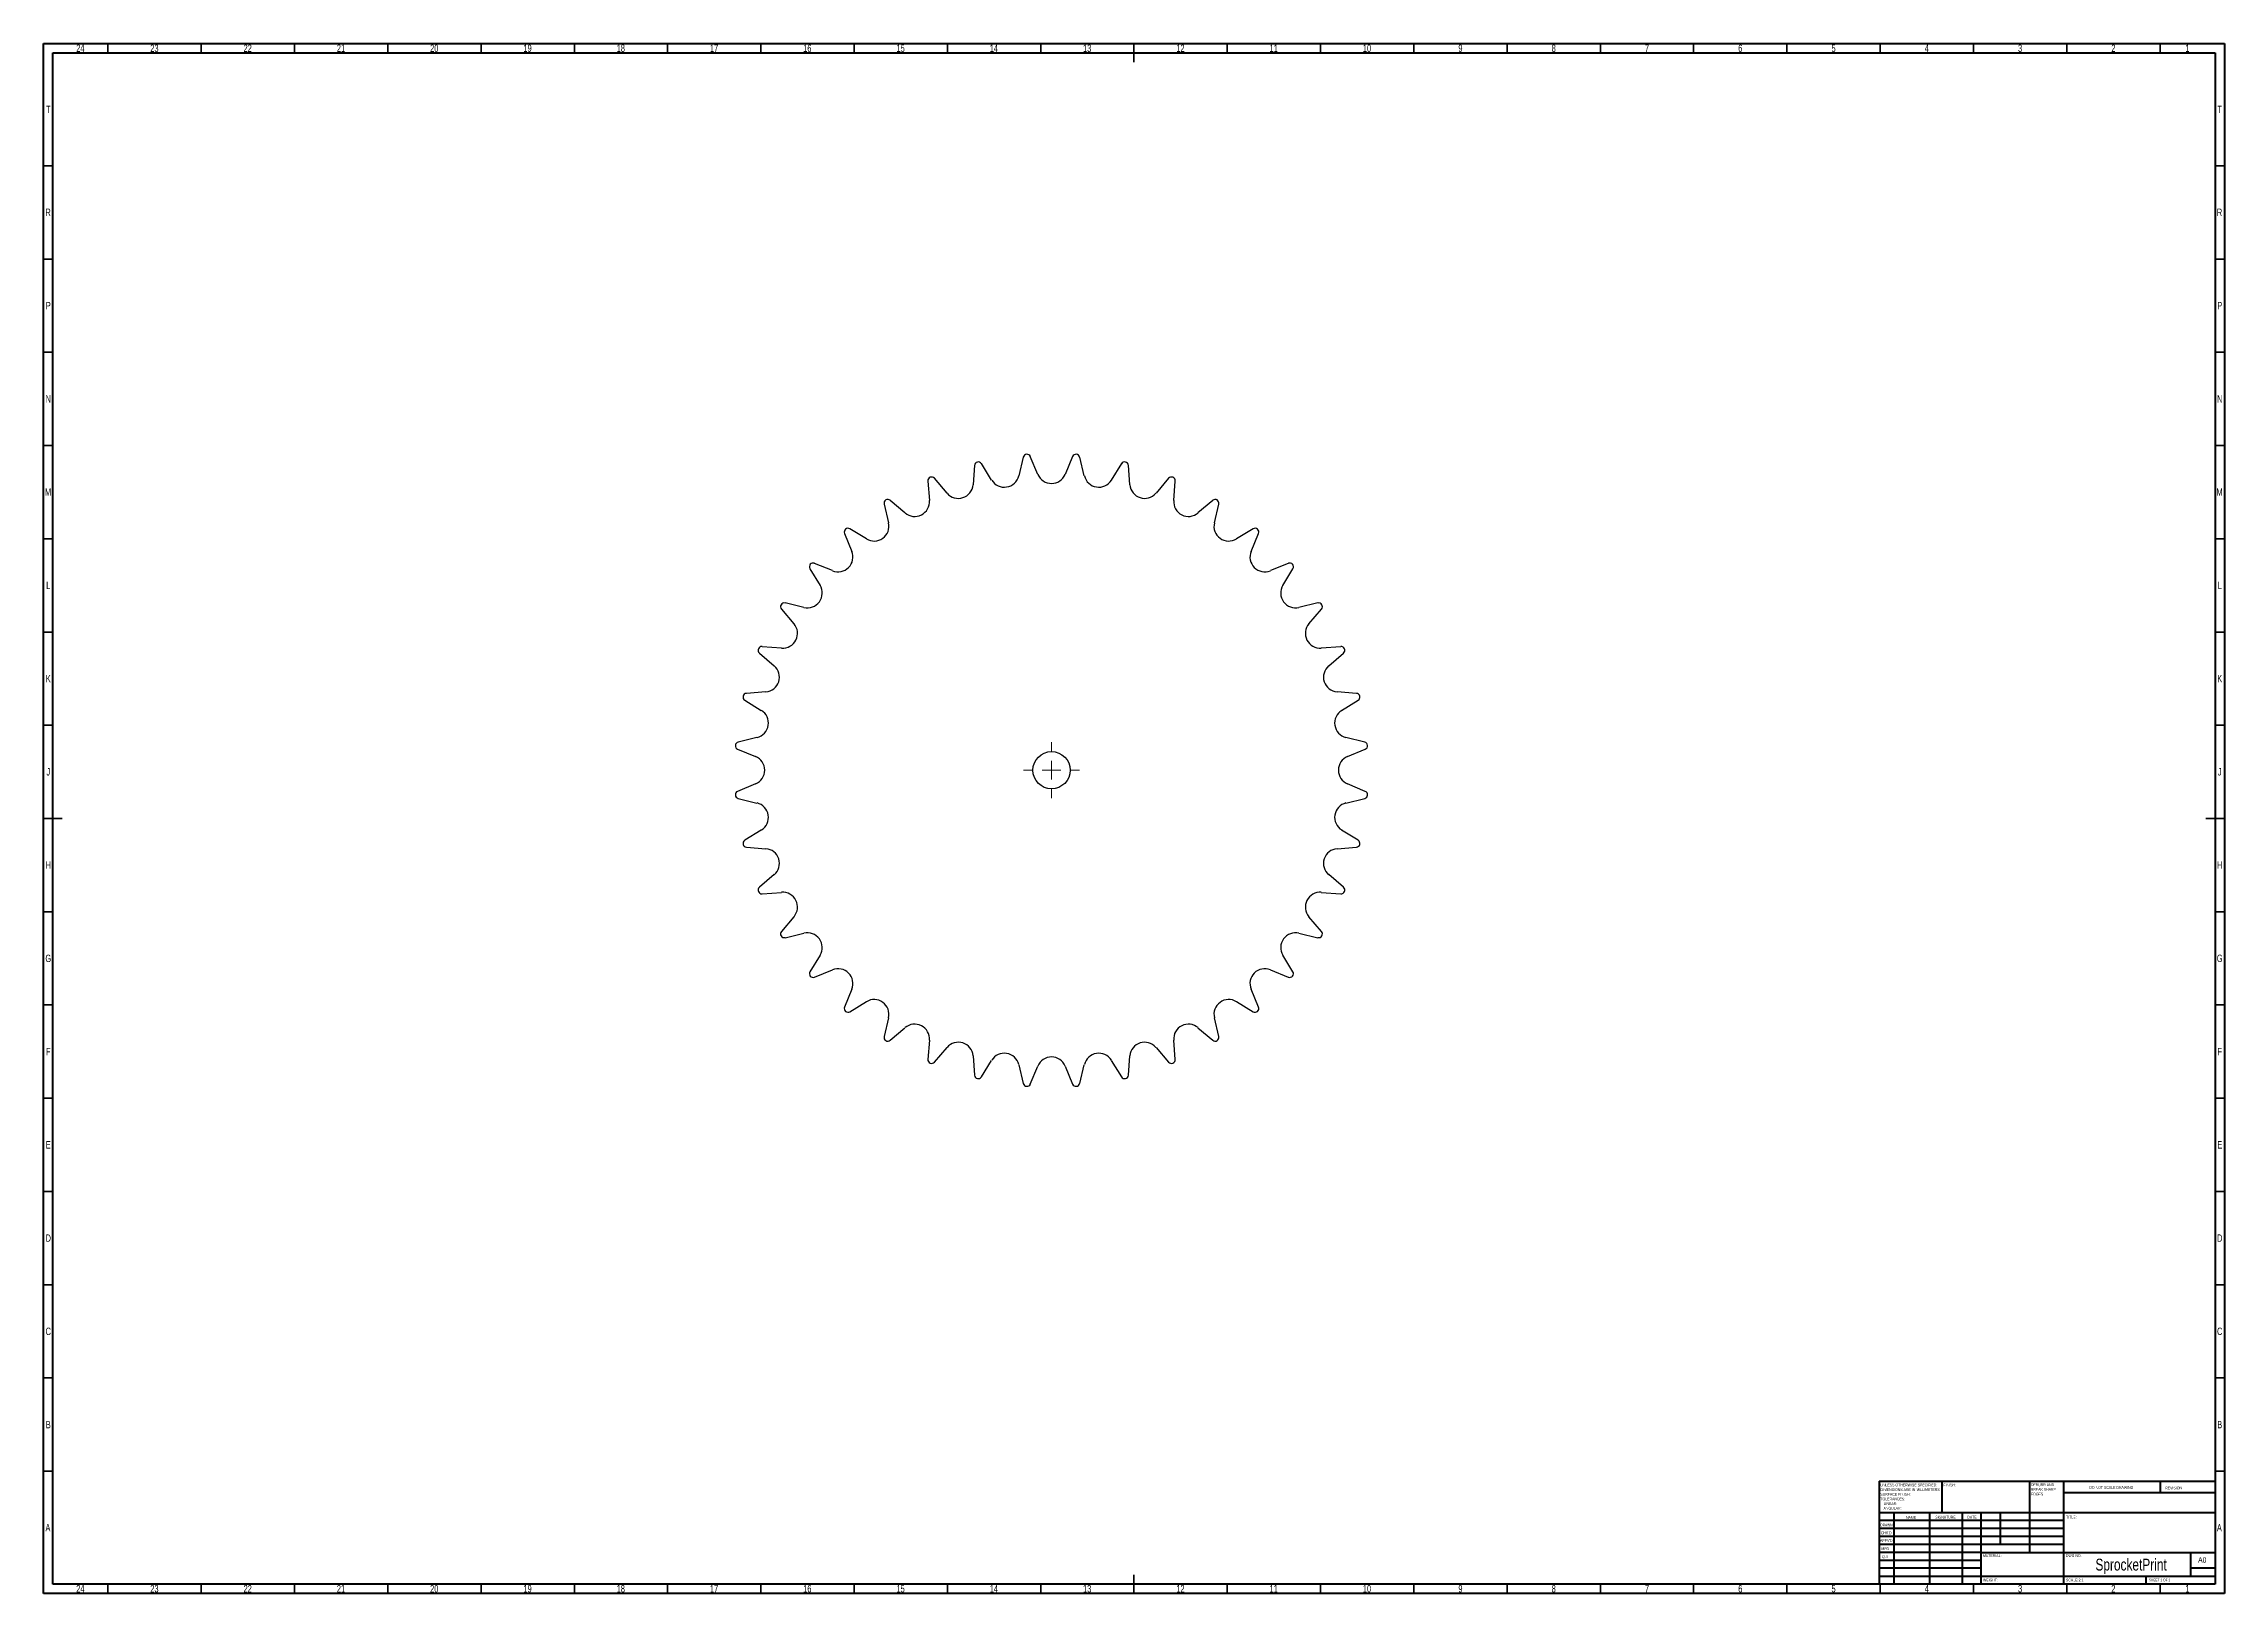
# Model space of a CAD drawing. Header units: millimetres. Extents: x 15 to 1184, y 5 to 836.
import ezdxf

# ---------------------------------------------------------------- set-up
doc = ezdxf.new("R2010")
doc.units = ezdxf.units.MM
doc.header["$PDSIZE"] = -1
doc.styles.add('SLDTEXTSTYLE0', font='TXT', dxfattribs={"width": 0.75})
doc.styles.add('SLDTEXTSTYLE1', font='TXT', dxfattribs={"width": 0.686449})
doc.styles.add('SLDTEXTSTYLE2', font='TXT', dxfattribs={"width": 0.6875})

# ---------------------------------------------------------------- blocks, each defined once
blk = doc.blocks.new('SW_CENTERMARKSYMBOL_0')
at = {"color": 0, "linetype": 'Continuous', "lineweight": 18}
for p, q in [((0, 10), (0, 15)), ((-10, 0), (-15, 0)), ((0, 0), (-5, 0)), ((0, 0), (0, 5)), ((0, 0), (0, -5)), ((0, 0), (5, 0)), ((10, 0), (15, 0)), ((0, -10), (0, -15))]:
    blk.add_line(p, q, dxfattribs=at)

msp = doc.modelspace()

# ---------------------------------------------------------------- linework, layer by layer
at = {"color": 7, "linetype": 'Continuous', "lineweight": 70}
for p, q in [((15, 5), (15, 836)), ((15, 836), (1184, 836)), ((20, 10), (20, 831)), ((20, 831), (1179, 831)), ((1179, 831), (1179, 10)), ((1184, 836), (1184, 5)), ((1184, 5), (15, 5)), ((1179, 10), (20, 10))]:
    msp.add_line(p, q, dxfattribs=at)
at = {"color": 7, "linetype": 'Continuous', "lineweight": 35}
for p, q in [((49.5, 831), (49.5, 836)), ((99.5, 831), (99.5, 836)), ((149.5, 831), (149.5, 836)), ((199.5, 831), (199.5, 836)), ((249.5, 831), (249.5, 836)), ((299.5, 831), (299.5, 836)), ((349.5, 831), (349.5, 836)), ((399.5, 831), (399.5, 836)), ((449.5, 831), (449.5, 836)), ((499.5, 831), (499.5, 836)), ((549.5, 831), (549.5, 836)), ((599.5, 836), (599.5, 826)), ((599.5, 831), (599.5, 836)), ((649.5, 831), (649.5, 836)), ((699.5, 831), (699.5, 836)), ((749.5, 831), (749.5, 836)), ((799.5, 831), (799.5, 836)), ((849.5, 831), (849.5, 836)), ((899.5, 831), (899.5, 836)), ((949.5, 831), (949.5, 836)), ((999.5, 831), (999.5, 836)), ((1049.5, 831), (1049.5, 836)), ((1099.5, 831), (1099.5, 836)), ((1149.5, 831), (1149.5, 836)), ((20, 770.5), (15, 770.5)), ((1179, 770.5), (1184, 770.5)), ((20, 720.5), (15, 720.5)), ((1179, 720.5), (1184, 720.5)), ((20, 670.5), (15, 670.5)), ((1179, 670.5), (1184, 670.5)), ((20, 620.5), (15, 620.5)), ((1179, 620.5), (1184, 620.5)), ((20, 570.5), (15, 570.5)), ((1179, 570.5), (1184, 570.5)), ((20, 520.5), (15, 520.5)), ((1179, 520.5), (1184, 520.5)), ((20, 470.5), (15, 470.5)), ((1179, 470.5), (1184, 470.5)), ((15, 420.5), (25, 420.5)), ((20, 420.5), (15, 420.5)), ((1184, 420.5), (1174, 420.5)), ((1179, 420.5), (1184, 420.5)), ((20, 370.5), (15, 370.5)), ((1179, 370.5), (1184, 370.5)), ((20, 320.5), (15, 320.5)), ((1179, 320.5), (1184, 320.5)), ((20, 270.5), (15, 270.5)), ((1179, 270.5), (1184, 270.5)), ((20, 220.5), (15, 220.5)), ((1179, 220.5), (1184, 220.5)), ((20, 170.5), (15, 170.5)), ((1179, 170.5), (1184, 170.5)), ((20, 120.5), (15, 120.5)), ((1179, 120.5), (1184, 120.5)), ((20, 70.5), (15, 70.5)), ((1179, 70.5), (1184, 70.5)), ((599.5, 5), (599.5, 15)), ((49.5, 10), (49.5, 5)), ((99.5, 10), (99.5, 5)), ((149.5, 10), (149.5, 5)), ((199.5, 10), (199.5, 5)), ((249.5, 10), (249.5, 5)), ((299.5, 10), (299.5, 5)), ((349.5, 10), (349.5, 5)), ((399.5, 10), (399.5, 5)), ((449.5, 10), (449.5, 5)), ((499.5, 10), (499.5, 5)), ((549.5, 10), (549.5, 5)), ((599.5, 10), (599.5, 5)), ((649.5, 10), (649.5, 5)), ((699.5, 10), (699.5, 5)), ((749.5, 10), (749.5, 5)), ((799.5, 10), (799.5, 5)), ((849.5, 10), (849.5, 5)), ((899.5, 10), (899.5, 5)), ((949.5, 10), (949.5, 5)), ((999.5, 10), (999.5, 5)), ((1049.5, 10), (1049.5, 5)), ((1099.5, 10), (1099.5, 5)), ((1149.5, 10), (1149.5, 5))]:
    msp.add_line(p, q, dxfattribs=at)
at = {"color": 7, "linetype": 'Continuous', "lineweight": 25}
for p, q in [((514, 609.9), (513.2, 599.5)), ((523.2, 601.9), (517.7, 610.8)), ((540.1, 614.3), (537.7, 604.2)), ((547.9, 605), (543.9, 614.6)), ((566.6, 614.6), (562.6, 605)), ((572.8, 604.2), (570.4, 614.3)), ((592.8, 610.8), (587.3, 601.9)), ((597.3, 599.5), (596.5, 609.9)), ((489, 601.4), (489.8, 591)), ((499.3, 595), (492.5, 602.9)), ((618, 602.9), (611.3, 595)), ((620.8, 591), (621.5, 601.4)), ((465.5, 589.1), (467.9, 579)), ((476.7, 584.4), (468.8, 591.1)), ((641.7, 591.1), (633.8, 584.4)), ((642.6, 579), (645, 589.1)), ((444.3, 573.4), (448.3, 563.7)), ((456.1, 570.4), (447.2, 575.8)), ((663.3, 575.8), (654.4, 570.4)), ((662.3, 563.7), (666.2, 573.4)), ((425.8, 554.4), (431.2, 545.5)), ((437.9, 553.4), (428.3, 557.3)), ((682.2, 557.3), (672.6, 553.4)), ((679.3, 545.5), (684.7, 554.4)), ((410.5, 532.8), (417.2, 524.9)), ((422.6, 533.7), (412.5, 536.1)), ((698, 536.1), (687.9, 533.7)), ((693.3, 524.9), (700, 532.8)), ((398.7, 509.1), (406.6, 502.4)), ((410.6, 511.9), (400.2, 512.6)), ((710.3, 512.6), (699.9, 511.9)), ((703.9, 502.4), (711.8, 509.1)), ((390.9, 483.9), (399.7, 478.4)), ((402.1, 488.4), (391.7, 487.6)), ((718.8, 487.6), (708.4, 488.4)), ((710.8, 478.4), (719.7, 483.9)), ((387, 457.7), (396.6, 453.7)), ((397.4, 463.9), (387.3, 461.5)), ((723.2, 461.5), (713.1, 463.9)), ((713.9, 453.7), (723.5, 457.7)), ((396.6, 439), (387, 435)), ((723.5, 435), (713.9, 439)), ((387.3, 431.2), (397.4, 428.8)), ((713.1, 428.8), (723.2, 431.2)), ((399.7, 414.3), (390.9, 408.8)), ((719.7, 408.8), (710.8, 414.3)), ((391.7, 405.2), (402.1, 404.3)), ((708.4, 404.3), (718.8, 405.2)), ((406.6, 390.4), (398.7, 383.6)), ((711.8, 383.6), (703.9, 390.4)), ((400.2, 380.1), (410.6, 380.9)), ((699.9, 380.9), (710.3, 380.1)), ((417.2, 367.8), (410.5, 359.9)), ((700, 359.9), (693.3, 367.8)), ((412.5, 356.6), (422.6, 359)), ((687.9, 359), (698, 356.6)), ((431.2, 347.2), (425.8, 338.3)), ((428.3, 335.4), (437.9, 339.4)), ((672.6, 339.4), (682.2, 335.4)), ((684.7, 338.3), (679.3, 347.2)), ((448.3, 329), (444.3, 319.4)), ((666.2, 319.4), (662.3, 329)), ((447.2, 316.9), (456.1, 322.3)), ((654.4, 322.3), (663.3, 316.9)), ((467.9, 313.7), (465.5, 303.6)), ((468.8, 301.6), (476.7, 308.3)), ((633.8, 308.3), (641.7, 301.6)), ((645, 303.6), (642.6, 313.7)), ((489.8, 301.7), (489, 291.3)), ((492.5, 289.8), (499.3, 297.7)), ((513.2, 293.2), (514, 282.8)), ((596.5, 282.8), (597.3, 293.2)), ((611.3, 297.7), (618, 289.8)), ((621.5, 291.3), (620.8, 301.7)), ((517.7, 282), (523.2, 290.8)), ((537.7, 288.5), (540.1, 278.4)), ((543.9, 278.1), (547.9, 287.7)), ((562.6, 287.7), (566.6, 278.1)), ((570.4, 278.4), (572.8, 288.5)), ((587.3, 290.8), (592.8, 282))]:
    msp.add_line(p, q, dxfattribs=at)
at = {"color": 7, "linetype": 'Continuous'}
for q in [(555.1, 446.4), (555.3, 446.6)]:
    msp.add_line((555.3, 446.4), q, dxfattribs=at)
at = {"color": 7, "linetype": 'Continuous', "lineweight": 50}
for p, q in [((999, 65.2), (1179, 65.2)), ((999, 65.2), (999, 10)), ((1032.8, 48.2), (1032.8, 65.2)), ((1079.6, 65.2), (1079.6, 27)), ((1097.8, 65.2), (1097.8, 10)), ((1179, 58.9), (1097.8, 58.9)), ((1149.8, 58.9), (1149.8, 65.2)), ((1179, 48.2), (999, 48.2)), ((1006.8, 48.2), (1006.8, 10)), ((1026, 48.2), (1026, 10)), ((1043.4, 48.2), (1043.4, 10)), ((1053.6, 10), (1053.6, 48.2)), ((1064, 31.2), (1064, 48.2)), ((1097.8, 44), (999, 44)), ((1097.8, 39.8), (999, 39.8)), ((1097.8, 35.5), (999, 35.5)), ((1097.8, 31.2), (999, 31.2)), ((1053.6, 27), (999, 27)), ((1053.6, 27), (1179, 27)), ((1166, 14.2), (1166, 27)), ((1053.6, 22.7), (999, 22.7)), ((1053.6, 18.5), (999, 18.5)), ((999, 14.2), (1179, 14.2)), ((1142, 10), (1142, 14.2)), ((1179, 18.5), (1166, 18.5))]:
    msp.add_line(p, q, dxfattribs=at)
at = {"color": 7, "linetype": 'Continuous', "lineweight": 25}
msp.add_circle((555.3, 446.4), 10, dxfattribs=at)
for centre, radius, start, end in [((516, 609.7), 2, 31.6518, 175.3482), ((542.1, 613.8), 2, 22.6518, 166.3482), ((568.4, 613.8), 2, 13.6518, 157.3482), ((594.5, 609.7), 2, 4.6518, 148.3482), ((491, 601.6), 2, 40.6518, 184.3482), ((505.3, 600.1), 7.94, 220.6518, 355.3482), ((530, 606.1), 7.94, 211.6518, 346.3482), ((555.3, 608.1), 7.94, 202.6518, 337.3482), ((580.6, 606.1), 7.94, 193.6518, 328.3482), ((605.2, 600.1), 7.94, 184.6518, 319.3482), ((619.6, 601.6), 2, 355.6518, 139.3482), ((467.5, 589.6), 2, 49.6518, 193.3482), ((481.9, 590.4), 7.94, 229.6518, 4.3482), ((628.7, 590.4), 7.94, 175.6518, 310.3482), ((643, 589.6), 2, 346.6518, 130.3482), ((446.2, 574.1), 2, 58.6518, 202.3482), ((460.2, 577.2), 7.94, 238.6518, 13.3482), ((650.3, 577.2), 7.94, 166.6518, 301.3482), ((664.4, 574.1), 2, 337.6518, 121.3482), ((440.9, 560.7), 7.94, 247.6518, 22.3482), ((669.6, 560.7), 7.94, 157.6518, 292.3482), ((427.5, 555.5), 2, 67.6518, 211.3482), ((683, 555.5), 2, 328.6518, 112.3482), ((424.4, 541.4), 7.94, 256.6518, 31.3482), ((686.1, 541.4), 7.94, 148.6518, 283.3482), ((412, 534.1), 2, 76.6518, 220.3482), ((698.5, 534.1), 2, 319.6518, 103.3482), ((411.2, 519.8), 7.94, 265.6518, 40.3482), ((699.3, 519.8), 7.94, 139.6518, 274.3482), ((400, 510.7), 2, 85.6518, 229.3482), ((710.5, 510.7), 2, 310.6518, 94.3482), ((401.5, 496.3), 7.94, 274.6518, 49.3482), ((709, 496.3), 7.94, 130.6518, 265.3482), ((391.9, 485.6), 2, 94.6518, 238.3482), ((718.6, 485.6), 2, 301.6518, 85.3482), ((395.6, 471.7), 7.94, 283.6518, 58.3482), ((715, 471.7), 7.94, 121.6518, 256.3482), ((387.8, 459.5), 2, 103.6518, 247.3482), ((722.7, 459.5), 2, 292.6518, 76.3482), ((393.6, 446.4), 7.94, 292.6518, 67.3482), ((717, 446.4), 7.94, 112.6518, 247.3482), ((387.8, 433.2), 2, 112.6518, 256.3482), ((722.7, 433.2), 2, 283.6518, 67.3482), ((395.6, 421.1), 7.94, 301.6518, 76.3482), ((715, 421.1), 7.94, 103.6518, 238.3482), ((391.9, 407.1), 2, 121.6518, 265.3482), ((401.5, 396.4), 7.94, 310.6518, 85.3482), ((709, 396.4), 7.94, 94.6518, 229.3482), ((718.6, 407.1), 2, 274.6518, 58.3482), ((400, 382.1), 2, 130.6518, 274.3482), ((411.2, 373), 7.94, 319.6518, 94.3482), ((699.3, 373), 7.94, 85.6518, 220.3482), ((710.5, 382.1), 2, 265.6518, 49.3482), ((412, 358.6), 2, 139.6518, 283.3482), ((424.4, 351.3), 7.94, 328.6518, 103.3482), ((686.1, 351.3), 7.94, 76.6518, 211.3482), ((698.5, 358.6), 2, 256.6518, 40.3482), ((440.9, 332), 7.94, 337.6518, 112.3482), ((669.6, 332), 7.94, 67.6518, 202.3482), ((427.5, 337.3), 2, 148.6518, 292.3482), ((683, 337.3), 2, 247.6518, 31.3482), ((446.2, 318.6), 2, 157.6518, 301.3482), ((460.2, 315.5), 7.94, 346.6518, 121.3482), ((650.3, 315.5), 7.94, 58.6518, 193.3482), ((664.4, 318.6), 2, 238.6518, 22.3482), ((481.9, 302.3), 7.94, 355.6518, 130.3482), ((628.7, 302.3), 7.94, 49.6518, 184.3482), ((467.5, 303.1), 2, 166.6518, 310.3482), ((505.3, 292.6), 7.94, 4.6518, 139.3482), ((530, 286.7), 7.94, 13.6518, 148.3482), ((555.3, 284.7), 7.94, 22.6518, 157.3482), ((580.6, 286.7), 7.94, 31.6518, 166.3482), ((605.2, 292.6), 7.94, 40.6518, 175.3482), ((643, 303.1), 2, 229.6518, 13.3482), ((491, 291.2), 2, 175.6518, 319.3482), ((516, 283), 2, 184.6518, 328.3482), ((594.5, 283), 2, 211.6518, 355.3482), ((619.6, 291.2), 2, 220.6518, 4.3482), ((542.1, 278.9), 2, 193.6518, 337.3482), ((568.4, 278.9), 2, 202.6518, 346.3482)]:
    msp.add_arc(centre, radius, start, end, dxfattribs=at)
at = {"color": 7, "linetype": 'Continuous'}
msp.add_point((555.3, 446.4), dxfattribs=at)

# ---------------------------------------------------------------- block references
at = {"color": 7, "linetype": 'Continuous', "lineweight": 0}
msp.add_blockref('SW_CENTERMARKSYMBOL_0', (555.3, 446.4), dxfattribs=at)

# ---------------------------------------------------------------- texts
for s, insert, char_height, attachment_point, style in [('24', (34.7, 835.5), 3.97, 2, 'SLDTEXTSTYLE0'), ('23', (74.4, 835.5), 3.97, 2, 'SLDTEXTSTYLE0'), ('22', (124.4, 835.5), 3.97, 2, 'SLDTEXTSTYLE0'), ('21', (174.4, 835.5), 3.97, 2, 'SLDTEXTSTYLE0'), ('20', (224.4, 835.5), 3.97, 2, 'SLDTEXTSTYLE0'), ('19', (274.4, 835.5), 3.97, 2, 'SLDTEXTSTYLE0'), ('18', (324.4, 835.5), 3.97, 2, 'SLDTEXTSTYLE0'), ('17', (374.4, 835.5), 3.97, 2, 'SLDTEXTSTYLE0'), ('16', (424.4, 835.5), 3.97, 2, 'SLDTEXTSTYLE0'), ('15', (474.4, 835.5), 3.97, 2, 'SLDTEXTSTYLE0'), ('14', (524.4, 835.5), 3.97, 2, 'SLDTEXTSTYLE0'), ('13', (574.4, 835.5), 3.97, 2, 'SLDTEXTSTYLE0'), ('12', (624.4, 835.5), 3.97, 2, 'SLDTEXTSTYLE0'), ('11', (674.4, 835.5), 3.97, 2, 'SLDTEXTSTYLE0'), ('10', (724.4, 835.5), 3.97, 2, 'SLDTEXTSTYLE0'), ('9', (774.5, 835.5), 3.97, 2, 'SLDTEXTSTYLE0'), ('8', (824.5, 835.5), 3.97, 2, 'SLDTEXTSTYLE0'), ('7', (874.5, 835.5), 3.97, 2, 'SLDTEXTSTYLE0'), ('6', (924.5, 835.5), 3.97, 2, 'SLDTEXTSTYLE0'), ('5', (974.5, 835.5), 3.97, 2, 'SLDTEXTSTYLE0'), ('4', (1024.5, 835.5), 3.97, 2, 'SLDTEXTSTYLE0'), ('3', (1074.5, 835.5), 3.97, 2, 'SLDTEXTSTYLE0'), ('2', (1124.5, 835.5), 3.97, 2, 'SLDTEXTSTYLE0'), ('1', (1164.2, 835.5), 3.97, 2, 'SLDTEXTSTYLE0'), ('T', (17.5, 802.7), 3.97, 2, 'SLDTEXTSTYLE0'), ('T', (1181.5, 802.7), 3.97, 2, 'SLDTEXTSTYLE0'), ('R', (17.4, 747.5), 3.97, 2, 'SLDTEXTSTYLE0'), ('R', (1181.4, 747.5), 3.97, 2, 'SLDTEXTSTYLE0'), ('P', (17.5, 697.5), 3.97, 2, 'SLDTEXTSTYLE0'), ('P', (1181.5, 697.5), 3.97, 2, 'SLDTEXTSTYLE0'), ('N', (17.5, 647.5), 3.97, 2, 'SLDTEXTSTYLE0'), ('N', (1181.5, 647.5), 3.97, 2, 'SLDTEXTSTYLE0'), ('M', (17.4, 597.5), 3.97, 2, 'SLDTEXTSTYLE0'), ('M', (1181.4, 597.5), 3.97, 2, 'SLDTEXTSTYLE0'), ('L', (17.5, 547.5), 3.97, 2, 'SLDTEXTSTYLE0'), ('L', (1181.5, 547.5), 3.97, 2, 'SLDTEXTSTYLE0'), ('K', (17.5, 497.5), 3.97, 2, 'SLDTEXTSTYLE0'), ('K', (1181.5, 497.5), 3.97, 2, 'SLDTEXTSTYLE0'), ('J', (17.5, 447.5), 3.97, 2, 'SLDTEXTSTYLE0'), ('J', (1181.5, 447.5), 3.97, 2, 'SLDTEXTSTYLE0'), ('H', (17.5, 397.5), 3.97, 2, 'SLDTEXTSTYLE0'), ('H', (1181.5, 397.5), 3.97, 2, 'SLDTEXTSTYLE0'), ('G', (17.5, 347.5), 3.97, 2, 'SLDTEXTSTYLE0'), ('G', (1181.5, 347.5), 3.97, 2, 'SLDTEXTSTYLE0'), ('F', (17.5, 297.5), 3.97, 2, 'SLDTEXTSTYLE0'), ('F', (1181.5, 297.5), 3.97, 2, 'SLDTEXTSTYLE0'), ('E', (17.5, 247.5), 3.97, 2, 'SLDTEXTSTYLE0'), ('E', (1181.5, 247.5), 3.97, 2, 'SLDTEXTSTYLE0'), ('D', (17.5, 197.5), 3.97, 2, 'SLDTEXTSTYLE0'), ('D', (1181.5, 197.5), 3.97, 2, 'SLDTEXTSTYLE0'), ('C', (17.5, 147.5), 3.97, 2, 'SLDTEXTSTYLE0'), ('C', (1181.5, 147.5), 3.97, 2, 'SLDTEXTSTYLE0'), ('B', (17.5, 97.5), 3.97, 2, 'SLDTEXTSTYLE0'), ('B', (1181.5, 97.5), 3.97, 2, 'SLDTEXTSTYLE0'), ('UNLESS OTHERWISE SPECIFIED:', (999.6, 63.9), 1.5, 1, 'SLDTEXTSTYLE0'), ('DIMENSIONS ARE IN MILLIMETERS', (999.6, 61.4), 1.5, 1, 'SLDTEXTSTYLE0'), ('SURFACE FINISH:', (999.6, 58.9), 1.5, 1, 'SLDTEXTSTYLE0'), ('FINISH:', (1033.4, 63.9), 1.5, 1, 'SLDTEXTSTYLE0'), ('DEBURR AND', (1080.3, 64), 1.5, 1, 'SLDTEXTSTYLE0'), ('BREAK SHARP', (1080.3, 61.5), 1.5, 1, 'SLDTEXTSTYLE0'), ('EDGES', (1080.3, 59), 1.5, 1, 'SLDTEXTSTYLE0'), ('DO NOT SCALE DRAWING', (1111.6, 62.5), 1.5, 1, 'SLDTEXTSTYLE0'), ('REVISION', (1152.3, 62.3), 1.5, 1, 'SLDTEXTSTYLE0'), ('TOLERANCES:', (999.6, 56.4), 1.5, 1, 'SLDTEXTSTYLE0'), ('ANGULAR:', (1001.3, 51.4), 1.5, 1, 'SLDTEXTSTYLE0'), ('LINEAR:', (1001.3, 53.9), 1.5, 1, 'SLDTEXTSTYLE0'), ('A', (17.3, 42.2), 3.97, 2, 'SLDTEXTSTYLE0'), ('DRAWN', (999.6, 42.4), 1.5, 1, 'SLDTEXTSTYLE1'), ("CHK'D", (999.9, 38.2), 1.5, 1, 'SLDTEXTSTYLE0'), ('NAME', (1013.3, 46.5), 1.5, 1, 'SLDTEXTSTYLE0'), ('SIGNATURE', (1029, 46.6), 1.5, 1, 'SLDTEXTSTYLE0'), ('DATE', (1046.2, 46.6), 1.5, 1, 'SLDTEXTSTYLE0'), ('TITLE:', (1099.1, 46.6), 1.5, 1, 'SLDTEXTSTYLE0'), ('A', (1181.3, 42.2), 3.97, 2, 'SLDTEXTSTYLE0'), ("APPV'D", (999.4, 34.1), 1.5, 1, 'SLDTEXTSTYLE0'), ('MFG', (1000.1, 29.7), 1.5, 1, 'SLDTEXTSTYLE0'), ('Q.A', (1000.5, 25.5), 1.5, 1, 'SLDTEXTSTYLE0'), ('MATERIAL:', (1054.6, 26), 1.5, 1, 'SLDTEXTSTYLE0'), ('DWG NO.', (1099, 26), 1.5, 1, 'SLDTEXTSTYLE0'), ('SprocketPrint', (1134, 23.6), 6.35, 2, 'SLDTEXTSTYLE0'), ('A0', (1169.9, 24.4), 2.91, 1, 'SLDTEXTSTYLE0'), ('WEIGHT:', (1054.6, 12.9), 1.5, 1, 'SLDTEXTSTYLE0'), ('SCALE:2:1', (1099.1, 12.9), 1.5, 1, 'SLDTEXTSTYLE0'), ('SHEET 1 OF 1', (1143.5, 12.9), 1.5, 1, 'SLDTEXTSTYLE2'), ('24', (34.7, 9.5), 3.97, 2, 'SLDTEXTSTYLE0'), ('23', (74.4, 9.5), 3.97, 2, 'SLDTEXTSTYLE0'), ('22', (124.4, 9.5), 3.97, 2, 'SLDTEXTSTYLE0'), ('21', (174.4, 9.5), 3.97, 2, 'SLDTEXTSTYLE0'), ('20', (224.4, 9.5), 3.97, 2, 'SLDTEXTSTYLE0'), ('19', (274.4, 9.5), 3.97, 2, 'SLDTEXTSTYLE0'), ('18', (324.4, 9.5), 3.97, 2, 'SLDTEXTSTYLE0'), ('17', (374.4, 9.5), 3.97, 2, 'SLDTEXTSTYLE0'), ('16', (424.4, 9.5), 3.97, 2, 'SLDTEXTSTYLE0'), ('15', (474.4, 9.5), 3.97, 2, 'SLDTEXTSTYLE0'), ('14', (524.4, 9.5), 3.97, 2, 'SLDTEXTSTYLE0'), ('13', (574.4, 9.5), 3.97, 2, 'SLDTEXTSTYLE0'), ('12', (624.4, 9.5), 3.97, 2, 'SLDTEXTSTYLE0'), ('11', (674.4, 9.5), 3.97, 2, 'SLDTEXTSTYLE0'), ('10', (724.4, 9.5), 3.97, 2, 'SLDTEXTSTYLE0'), ('9', (774.5, 9.5), 3.97, 2, 'SLDTEXTSTYLE0'), ('8', (824.5, 9.5), 3.97, 2, 'SLDTEXTSTYLE0'), ('7', (874.5, 9.5), 3.97, 2, 'SLDTEXTSTYLE0'), ('6', (924.5, 9.5), 3.97, 2, 'SLDTEXTSTYLE0'), ('5', (974.5, 9.5), 3.97, 2, 'SLDTEXTSTYLE0'), ('4', (1024.5, 9.5), 3.97, 2, 'SLDTEXTSTYLE0'), ('3', (1074.5, 9.5), 3.97, 2, 'SLDTEXTSTYLE0'), ('2', (1124.5, 9.5), 3.97, 2, 'SLDTEXTSTYLE0'), ('1', (1164.2, 9.5), 3.97, 2, 'SLDTEXTSTYLE0')]:
    msp.add_mtext(s, dxfattribs=dict(at, insert=insert, char_height=char_height, attachment_point=attachment_point, style=style))

doc.saveas('drawing.dxf')
